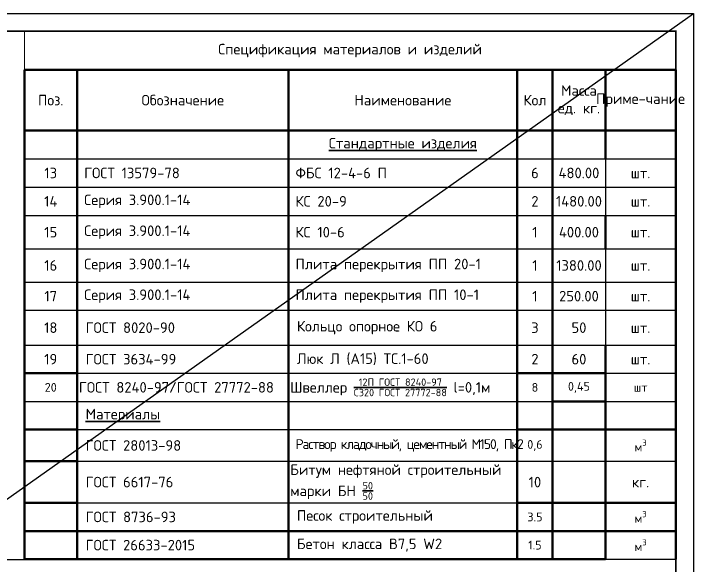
# Model space of a CAD drawing. Header units: metres. Extents: x -18 to 14983, y 1157 to 3877.
# Drawn here: x 9001 to 9194.1, y 2965.9 to 3122.6 of the extents above; entities that cross this region are included whole.
import ezdxf
from ezdxf import colors
from ezdxf.entities.mleader import LeaderData, LeaderLine
from ezdxf.enums import TextEntityAlignment as Align
from ezdxf.math import Vec2, Vec3

# ---------------------------------------------------------------- set-up
doc = ezdxf.new("R2010")
doc.units = ezdxf.units.M
doc.layers.add('Размеры на чертеже', color=250, linetype='Continuous', lineweight=25)
doc.layers.add('таблица', color=250, linetype='Continuous', lineweight=35)
doc.styles.add('-ISOCPEUR-', font='isocpeur.ttf')
doc.styles.add('GOST', font='GOST_Common.ttf')

# ---------------------------------------------------------------- blocks, each defined once
blk = doc.blocks.new('*T130')
at = {"layer": 'Defpoints', "color": 8, "linetype": 'ByBlock', "lineweight": 0, "transparency": 16777216}
for p, q in [((0, 0), (185, 0)), ((0, 0), (0, -11)), ((185, 0), (185, -11))]:
    blk.add_line(p, q, dxfattribs=at)
at = {"layer": 'таблица', "color": 0, "lineweight": 50, "transparency": 16777216}
for p, q in [((0, -11), (185, -11)), ((0, -11), (0, -149.94)), ((15, -11), (15, -149.94)), ((75, -11), (75, -149.94)), ((140, -11), (140, -149.94)), ((150, -11), (150, -149.94)), ((165, -11), (165, -36.23)), ((185, -11), (185, -149.94)), ((0, -28.17), (185, -28.17)), ((165, -52.34), (165, -61.79)), ((165, -89.14), (165, -149.94)), ((0, -97.14), (15, -97.14)), ((140, -97.14), (165, -97.14)), ((150, -105.14), (165, -105.14)), ((0, -113.14), (15, -113.14)), ((140, -113.14), (185, -113.14)), ((0, -122.14), (15, -122.14)), ((0, -133.94), (15, -133.94)), ((140, -133.94), (185, -133.94)), ((0, -141.94), (185, -141.94)), ((0, -149.94), (165, -149.94))]:
    blk.add_line(p, q, dxfattribs=at)
at = {"layer": 'таблица', "color": 0, "lineweight": 25, "transparency": 16777216}
for p, q in [((0, -36.23), (15, -36.23)), ((0, -44.29), (185, -44.29)), ((0, -52.34), (15, -52.34)), ((75, -52.34), (185, -52.34)), ((0, -61.79), (185, -61.79)), ((0, -71.24), (185, -71.24)), ((0, -79.24), (185, -79.24)), ((0, -89.14), (140, -89.14)), ((165, -89.14), (185, -89.14)), ((15, -97.14), (140, -97.14)), ((165, -97.14), (185, -97.14)), ((0, -105.14), (150, -105.14)), ((165, -105.14), (185, -105.14)), ((15, -113.14), (140, -113.14)), ((15, -122.14), (140, -122.14)), ((15, -133.94), (140, -133.94))]:
    blk.add_line(p, q, dxfattribs=at)
at = {"layer": 'таблица', "lineweight": 30, "transparency": 16777216}
for p, q in [((15, -36.23), (185, -36.23)), ((165, -36.23), (165, -52.34)), ((15, -52.34), (75, -52.34)), ((165, -61.79), (165, -89.14)), ((140, -89.14), (165, -89.14)), ((140, -122.14), (185, -122.14)), ((165, -149.94), (185, -149.94))]:
    blk.add_line(p, q, dxfattribs=at)
at = {"layer": 'таблица', "color": 7, "transparency": 16777216, "style": '-ISOCPEUR-'}
for s, insert, char_height, width, attachment_point in [('Спецификация материалов и изделий ', (92.5, -5.5), 3, 182, 5), ('Масса ед. кг.', (157.5, -19.58), 3, 13, 5), ('Поз.', (7.5, -19.58), 3, 12, 5), ('Обозначение', (45, -19.58), 3, 57, 5), ('Наименование', (107.5, -19.58), 3, 62, 5), ('Кол', (145, -19.58), 3, 8, 5), ('Приме-чание', (175, -19.58), 3, 17, 5), ('{\\LСтандартные изделия}', (107.5, -32.2), 3, 61, 5), ('13', (7.5, -40.26), 3, 14, 5), ('ГОСТ 13579-78', (17, -40.26), 3, 56, 4), ('ФБС 12-4-6 П', (77, -40.26), 3, 61, 4), ('6', (145, -40.26), 3, 9, 5), ('480.00', (157.5, -40.26), 3, 14, 5), ('шт.', (175, -40.26), 3, 19, 5), ('14', (7.5, -48.31), 3, 14, 5), ('Серия 3.900.1-14', (17, -48.31), 3, 56, 4), ('КС 20-9', (77, -48.31), 3, 61, 4), ('2', (145, -48.31), 3, 9, 5), ('1480.00', (157.5, -48.31), 3, 14, 5), ('шт.', (175, -48.31), 3, 19, 5), ('15', (7.5, -57.07), 3, 14, 5), ('Серия 3.900.1-14', (17, -57.07), 3, 56, 4), ('КС 10-6', (77, -57.07), 3, 61, 4), ('1', (145, -57.07), 3, 9, 5), ('400.00', (157.5, -57.07), 3, 14, 5), ('шт.', (175, -57.07), 3, 19, 5), ('16', (7.5, -66.52), 3, 14, 5), ('Серия 3.900.1-14', (17, -66.52), 3, 56, 4), ('Плита перекрытия ПП 20-1', (77, -66.52), 3, 61, 4), ('1', (145, -66.52), 3, 9, 5), ('1380.00', (157.5, -66.52), 3, 14, 5), ('шт.', (175, -66.52), 3, 19, 5), ('Серия 3.900.1-14', (17, -75.24), 3, 56, 4), ('Плита перекрытия ПП 10-1', (77, -75.24), 3, 61, 4), ('17', (7.5, -75.24), 3, 14, 5), ('1', (145, -75.24), 3, 9, 5), ('250.00', (157.5, -75.24), 3, 14, 5), ('шт.', (175, -75.24), 3, 19, 5), ('18', (7.5, -84.19), 3, 14, 5), (' ГОСТ 8020-90', (15.5, -84.19), 3, 59, 4), (' Кольцо опорное КО 6', (75.5, -84.19), 3, 64, 4), ('3', (145, -84.19), 3, 9, 5), ('50', (157.5, -84.19), 3, 14, 5), ('шт.', (175, -84.19), 3, 19, 5), ('шт.', (175, -93.14), 3, 19, 5), ('\\A1;м{\\H0.7x;\\S3^ ;}', (175, -117.64), 2.5, 20, 5), ('\\A1;м{\\H0.7x;\\S3^ ;}', (175, -137.94), 2.5, 20, 5), ('\\A1;м{\\H0.7x;\\S3^ ;}', (175, -145.94), 2.5, 20, 5)]:
    blk.add_mtext(s, dxfattribs=dict(at, insert=insert, char_height=char_height, width=width, attachment_point=attachment_point))
at = {"layer": 'таблица', "color": 0, "transparency": 16777216, "style": '-ISOCPEUR-'}
for s, insert, char_height, width, attachment_point in [('19', (7.5, -93.14), 3, 14, 5), (' ГОСТ 3634-99', (15.5, -93.14), 3, 59, 4), (' Люк Л (А15) ТС.1-60', (75.5, -93.14), 3, 64, 4), ('2', (145, -93.14), 3, 9, 5), ('60', (157.5, -93.14), 3, 14, 5), ('20', (7.5, -101.14), 2.5, 13, 5), ('ГОСТ 8240-97/ГОСТ 27772-88', (15.5, -101.14), 3, 59, 4), ('\\A1;Швеллер {\\H0.7x;\\S12П ГОСТ 8240-97/С320 ГОСТ 27772-88;\\H1.42857x; l=0,1м}', (75.5, -101.14), 3, 64, 4), ('8', (145, -101.14), 2.5, 10, 5), ('0,45', (157.5, -101.14), 2.5, 14, 5), ('шт', (175, -101.14), 2.5, 19, 5), ('{\\L Материалы}', (15.5, -109.14), 3, 59, 4), (' ГОСТ 28013-98', (15.5, -117.64), 3, 59, 4), ('{\\T0.85; Раствор кладочный, цементный М150, Пк2}', (75.5, -117.64), 2.8, 64, 4), ('0,6', (145, -117.64), 2.5, 9, 5), ('\\A1;Битум нефтяной строительный марки БН {\\H0.7x;\\S50/50;}', (75.5, -128.04), 3, 64, 4), (' ГОСТ 6617-76', (15.5, -128.04), 3, 59, 4), ('10', (145, -128.04), 3, 9, 5), ('кг.', (175, -128.04), 3, 19, 5), (' ГОСТ 8736-93', (15.5, -137.94), 3, 59, 4), (' Песок строительный', (75.5, -137.94), 3, 64, 4), ('3.5', (145, -137.94), 2.5, 9, 5), (' ГОСТ 26633-2015', (15.5, -145.94), 3, 59, 4), (' Бетон класса В7,5 W2', (75.5, -145.94), 3, 64, 4), ('1.5', (145, -145.94), 2.5, 9, 5)]:
    blk.add_mtext(s, dxfattribs=dict(at, insert=insert, char_height=char_height, width=width, attachment_point=attachment_point))
blk = doc.blocks.new('*U425')
blk.add_lwpolyline([(0, 0), (420, 0), (420, -297), (0, -297)], close=True)
at = {"const_width": 0.5}
blk.add_lwpolyline([(20, -5), (415, -5), (415, -292), (20, -292)], close=True, dxfattribs=at)
at = {"style": 'GOST'}
blk.add_attdef('РАЗРАБОТАЛ', text='', height=2.5, dxfattribs=at).set_placement((250.5, -264.22), align=Align.MIDDLE_LEFT)
blk.add_attdef('ПРОВЕРИЛ', (250.75, -270.73), '', height=2.5, dxfattribs=at)
at = {"style": 'GOST', "flags": 8}
for tag, p in [('ЛИСТ', (387.6, -271.87)), ('ЛИСТОВ', (405.3, -271.86)), ('ФОРМАТ', (380.97, -294.75))]:
    blk.add_attdef(tag, text='', height=3, dxfattribs=at).set_placement(p, align=Align.MIDDLE_CENTER)
blk.add_attdef('ИМЯ_ЧЕРТЕЖА_001', (321.53, -284.99), '', height=3, dxfattribs=at)
blk = doc.blocks.new('_DotSmall')
at = {"color": 0, "linetype": 'ByBlock', "const_width": 0.5}
blk.add_lwpolyline([(-0.0625, 0, 1), (0.0625, 0, 1)], format="xyb", close=True, dxfattribs=at)

msp = doc.modelspace()

# ---------------------------------------------------------------- linework, layer by layer
msp.add_line((8774.0912, 2825.5891), (9194.0912, 3122.5891))

# ---------------------------------------------------------------- block references
for name, p in [('*U425', (8774.0912, 3122.5891)), ('*T130', (9004.0912, 3117.5891))]:
    msp.add_blockref(name, p)

# ---------------------------------------------------------------- leaders
at = {"layer": 'Размеры на чертеже'}
ml = msp.add_multileader_mtext('Standard', dxfattribs=at)
ml.set_content('{\\fISOCPEUR|b0|i0|c204|p34;\\T0.85;\\C0; Раствор кладочный, \\Pцементный М150, Пк2}', color=256, style='GOST')
ml.set_leader_properties()
ml.set_arrow_properties(name='DOTSMALL')
ml.build(insert=Vec2(0, 0))
ml.multileader.update_dxf_attribs({"text_left_attachment_type": 5, "text_right_attachment_type": 5, "dogleg_length": 1, "arrow_head_size": 2})
ctx = ml.context
ctx.base_point, ctx.char_height, ctx.arrow_head_size, ctx.plane_origin = Vec3(8952.4281, 2967.5862), 3.5, 2, Vec3(9010.6016, 3003.2856)
ctx.left_attachment, ctx.right_attachment = 5, 5
notes = []
notes.append((ctx, [(0, (1, 1, 0), (8951.4281, 2967.5862), (1, 0), 1, [(0, [(8916.9101, 2986.1684)], 0, [])])]))
ctx.mtext.insert, ctx.mtext.flow_direction = Vec3(8954.4281, 2977.6195), 5
for ctx, leaders in notes:
    for number, flags, end, landing, length, lines in leaders:
        leader = LeaderData()
        leader.index, (leader.has_last_leader_line, leader.has_dogleg_vector, leader.attachment_direction) = number, flags
        leader.last_leader_point, leader.dogleg_vector, leader.dogleg_length = Vec3(end), Vec3(landing), length
        for number, points, colour, breaks in lines:
            line = LeaderLine()
            line.index, line.vertices, line.color, line.breaks = number, Vec3.list(points), colors.encode_raw_color(colour), breaks
            leader.lines.append(line)
        ctx.leaders.append(leader)

doc.saveas('drawing.dxf')
